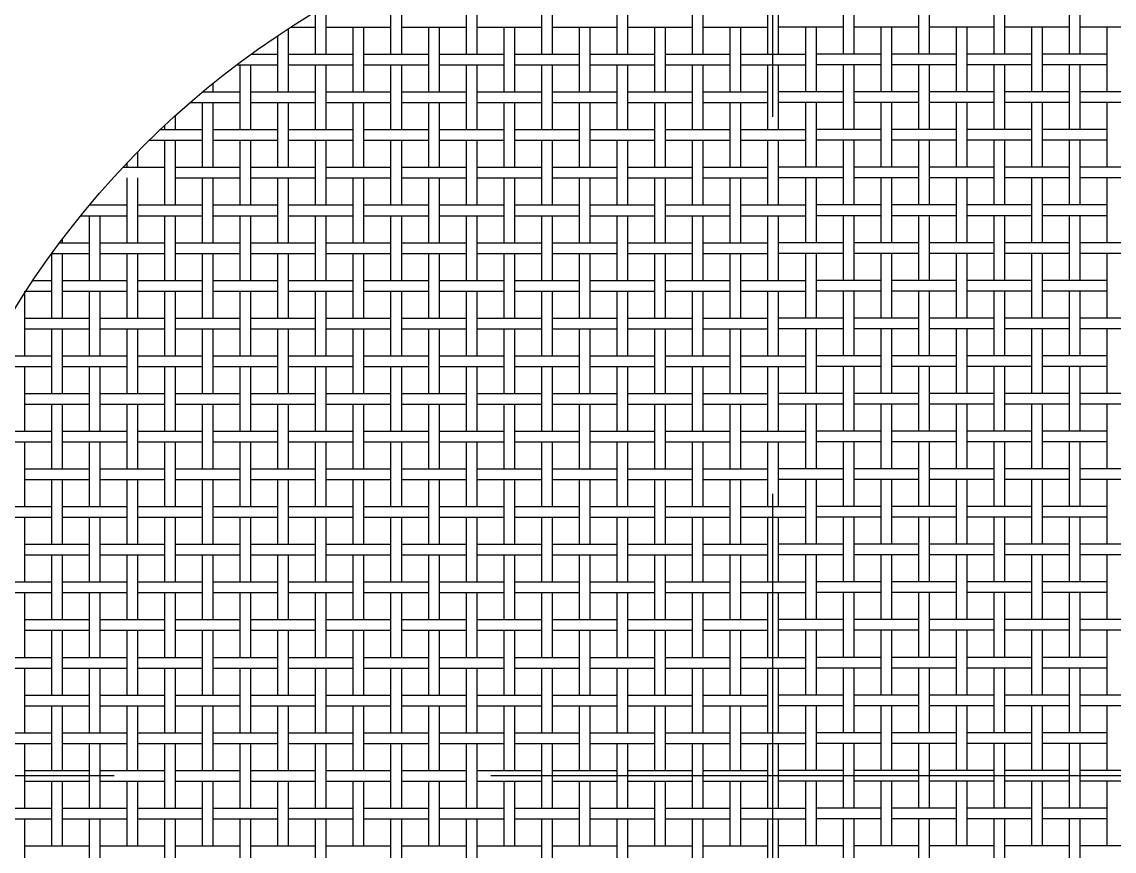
# Model space of a CAD drawing. Extents: x 0.5 to 91.8, y 0 to 64.7.
# Drawn here: x 27.22 to 45.62, y 36.42 to 50.39 of the extents above; entities that cross this region are included whole.
import ezdxf

# ---------------------------------------------------------------- set-up
doc = ezdxf.new("R2010")
doc.units = 0
doc.linetypes.add('CENTER', pattern=[50.8, 31.75, -6.35, 6.35, -6.35])
doc.layers.get('0').update_dxf_attribs({"linetype": 'CONTINUOUS'})
doc.layers.add('CENTER', color=1, linetype='CENTER')

msp = doc.modelspace()

# ---------------------------------------------------------------- linework, layer by layer
at = {"color": 7, "linetype": 'CONTINUOUS'}
for p, q in [((33.435, 50.935), (33.435, 49.845)), ((33.615, 50.935), (33.615, 49.845)), ((34.705, 50.935), (34.705, 49.845)), ((34.885, 50.935), (34.885, 49.845)), ((35.975, 50.935), (35.975, 49.845)), ((36.155, 50.935), (36.155, 49.845)), ((37.245, 50.935), (37.245, 49.845)), ((37.425, 50.935), (37.425, 49.845)), ((38.515, 50.935), (38.515, 49.845)), ((38.695, 50.935), (38.695, 49.845)), ((39.785, 50.935), (39.785, 49.845)), ((39.965, 50.935), (39.965, 49.845)), ((41.055, 50.935), (41.055, 49.845)), ((41.235, 50.935), (41.235, 49.845)), ((42.325, 50.935), (42.325, 49.845)), ((42.505, 50.935), (42.505, 49.845)), ((43.595, 50.935), (43.595, 49.845)), ((43.775, 50.935), (43.775, 49.845)), ((44.865, 50.935), (44.865, 49.845)), ((45.045, 50.935), (45.045, 49.845)), ((32.345, 50.663), (32.345, 49.845)), ((32.165, 50.557), (32.165, 49.845)), ((31.71, 50.273), (31.71, 49.21)), ((31.752, 50.3), (32.165, 50.3)), ((32.345, 50.3), (33.435, 50.3)), ((32.8, 50.3), (32.8, 49.21)), ((32.98, 50.3), (32.98, 49.21)), ((33.615, 50.3), (34.705, 50.3)), ((34.07, 50.3), (34.07, 49.21)), ((34.25, 50.3), (34.25, 49.21)), ((34.885, 50.3), (35.975, 50.3)), ((35.34, 50.3), (35.34, 49.21)), ((35.52, 50.3), (35.52, 49.21)), ((36.155, 50.3), (37.245, 50.3)), ((36.61, 50.3), (36.61, 49.21)), ((36.79, 50.3), (36.79, 49.21)), ((37.425, 50.3), (38.515, 50.3)), ((37.88, 50.3), (37.88, 49.21)), ((38.06, 50.3), (38.06, 49.21)), ((38.695, 50.3), (39.785, 50.3)), ((39.15, 50.3), (39.15, 49.21)), ((39.33, 50.3), (39.33, 49.21)), ((41.055, 50.3), (39.965, 50.3)), ((40.42, 50.3), (40.42, 49.21)), ((40.6, 50.3), (40.6, 49.21)), ((42.325, 50.3), (41.235, 50.3)), ((41.69, 50.3), (41.69, 49.21)), ((41.87, 50.3), (41.87, 49.21)), ((43.595, 50.3), (42.505, 50.3)), ((42.96, 50.3), (42.96, 49.21)), ((43.14, 50.3), (43.14, 49.21)), ((44.865, 50.3), (43.775, 50.3)), ((44.23, 50.3), (44.23, 49.21)), ((44.41, 50.3), (44.41, 49.21)), ((46.135, 50.3), (45.045, 50.3)), ((45.5, 50.3), (45.5, 49.21)), ((31.53, 50.154), (31.53, 49.21)), ((31.086, 49.845), (31.53, 49.845)), ((31.71, 49.845), (32.8, 49.845)), ((32.98, 49.845), (34.07, 49.845)), ((34.25, 49.845), (35.34, 49.845)), ((35.52, 49.845), (36.61, 49.845)), ((36.79, 49.845), (37.88, 49.845)), ((38.06, 49.845), (39.15, 49.845)), ((39.33, 49.845), (40.42, 49.845)), ((41.69, 49.845), (40.6, 49.845)), ((42.96, 49.845), (41.87, 49.845)), ((44.23, 49.845), (43.14, 49.845)), ((45.5, 49.845), (44.41, 49.845)), ((30.842, 49.665), (31.53, 49.665)), ((30.895, 49.665), (30.895, 48.575)), ((31.075, 49.665), (31.075, 48.575)), ((31.71, 49.665), (32.8, 49.665)), ((32.165, 49.665), (32.165, 48.575)), ((32.345, 49.665), (32.345, 48.575)), ((32.98, 49.665), (34.07, 49.665)), ((33.435, 49.665), (33.435, 48.575)), ((33.615, 49.665), (33.615, 48.575)), ((34.25, 49.665), (35.34, 49.665)), ((34.705, 49.665), (34.705, 48.575)), ((34.885, 49.665), (34.885, 48.575)), ((35.52, 49.665), (36.61, 49.665)), ((35.975, 49.665), (35.975, 48.575)), ((36.155, 49.665), (36.155, 48.575)), ((36.79, 49.665), (37.88, 49.665)), ((37.245, 49.665), (37.245, 48.575)), ((37.425, 49.665), (37.425, 48.575)), ((38.06, 49.665), (39.15, 49.665)), ((38.515, 49.665), (38.515, 48.575)), ((38.695, 49.665), (38.695, 48.575)), ((39.33, 49.665), (40.42, 49.665)), ((39.785, 49.665), (39.785, 48.575)), ((39.965, 49.665), (39.965, 48.575)), ((41.69, 49.665), (40.6, 49.665)), ((41.055, 49.665), (41.055, 48.575)), ((41.235, 49.665), (41.235, 48.575)), ((42.96, 49.665), (41.87, 49.665)), ((42.325, 49.665), (42.325, 48.575)), ((42.505, 49.665), (42.505, 48.575)), ((44.23, 49.665), (43.14, 49.665)), ((43.595, 49.665), (43.595, 48.575)), ((43.775, 49.665), (43.775, 48.575)), ((45.5, 49.665), (44.41, 49.665)), ((44.865, 49.665), (44.865, 48.575)), ((45.045, 49.665), (45.045, 48.575)), ((30.44, 49.351), (30.44, 49.21)), ((30.269, 49.21), (30.895, 49.21)), ((31.075, 49.21), (32.165, 49.21)), ((32.345, 49.21), (33.435, 49.21)), ((33.615, 49.21), (34.705, 49.21)), ((34.885, 49.21), (35.975, 49.21)), ((36.155, 49.21), (37.245, 49.21)), ((37.425, 49.21), (38.515, 49.21)), ((38.695, 49.21), (39.785, 49.21)), ((41.055, 49.21), (39.965, 49.21)), ((42.325, 49.21), (41.235, 49.21)), ((43.595, 49.21), (42.505, 49.21)), ((44.865, 49.21), (43.775, 49.21)), ((46.135, 49.21), (45.045, 49.21)), ((30.057, 49.03), (30.895, 49.03)), ((30.26, 49.03), (30.26, 47.94)), ((30.44, 49.03), (30.44, 47.94)), ((31.075, 49.03), (32.165, 49.03)), ((31.53, 49.03), (31.53, 47.94)), ((31.71, 49.03), (31.71, 47.94)), ((32.345, 49.03), (33.435, 49.03)), ((32.8, 49.03), (32.8, 47.94)), ((32.98, 49.03), (32.98, 47.94)), ((33.615, 49.03), (34.705, 49.03)), ((34.07, 49.03), (34.07, 47.94)), ((34.25, 49.03), (34.25, 47.94)), ((34.885, 49.03), (35.975, 49.03)), ((35.34, 49.03), (35.34, 47.94)), ((35.52, 49.03), (35.52, 47.94)), ((36.155, 49.03), (37.245, 49.03)), ((36.61, 49.03), (36.61, 47.94)), ((36.79, 49.03), (36.79, 47.94)), ((37.425, 49.03), (38.515, 49.03)), ((37.88, 49.03), (37.88, 47.94)), ((38.06, 49.03), (38.06, 47.94)), ((38.695, 49.03), (39.785, 49.03)), ((39.15, 49.03), (39.15, 47.94)), ((39.33, 49.03), (39.33, 47.94)), ((41.055, 49.03), (39.965, 49.03)), ((40.42, 49.03), (40.42, 47.94)), ((40.6, 49.03), (40.6, 47.94)), ((42.325, 49.03), (41.235, 49.03)), ((41.69, 49.03), (41.69, 47.94)), ((41.87, 49.03), (41.87, 47.94)), ((43.595, 49.03), (42.505, 49.03)), ((42.96, 49.03), (42.96, 47.94)), ((43.14, 49.03), (43.14, 47.94)), ((44.865, 49.03), (43.775, 49.03)), ((44.23, 49.03), (44.23, 47.94)), ((44.41, 49.03), (44.41, 47.94)), ((46.135, 49.03), (45.045, 49.03)), ((45.5, 49.03), (45.5, 47.94)), ((29.805, 48.807), (29.805, 48.575)), ((29.555, 48.575), (30.26, 48.575)), ((29.625, 48.642), (29.625, 48.575)), ((30.44, 48.575), (31.53, 48.575)), ((31.71, 48.575), (32.8, 48.575)), ((32.98, 48.575), (34.07, 48.575)), ((34.25, 48.575), (35.34, 48.575)), ((35.52, 48.575), (36.61, 48.575)), ((36.79, 48.575), (37.88, 48.575)), ((38.06, 48.575), (39.15, 48.575)), ((39.33, 48.575), (40.42, 48.575)), ((41.69, 48.575), (40.6, 48.575)), ((42.96, 48.575), (41.87, 48.575)), ((44.23, 48.575), (43.14, 48.575)), ((45.5, 48.575), (44.41, 48.575)), ((29.368, 48.395), (30.26, 48.395)), ((29.625, 48.395), (29.625, 47.305)), ((29.805, 48.395), (29.805, 47.305)), ((30.44, 48.395), (31.53, 48.395)), ((30.895, 48.395), (30.895, 47.305)), ((31.075, 48.395), (31.075, 47.305)), ((31.71, 48.395), (32.8, 48.395)), ((32.165, 48.395), (32.165, 47.305)), ((32.345, 48.395), (32.345, 47.305)), ((32.98, 48.395), (34.07, 48.395)), ((33.435, 48.395), (33.435, 47.305)), ((33.615, 48.395), (33.615, 47.305)), ((34.25, 48.395), (35.34, 48.395)), ((34.705, 48.395), (34.705, 47.305)), ((34.885, 48.395), (34.885, 47.305)), ((35.52, 48.395), (36.61, 48.395)), ((35.975, 48.395), (35.975, 47.305)), ((36.155, 48.395), (36.155, 47.305)), ((36.79, 48.395), (37.88, 48.395)), ((37.245, 48.395), (37.245, 47.305)), ((37.425, 48.395), (37.425, 47.305)), ((38.06, 48.395), (39.15, 48.395)), ((38.515, 48.395), (38.515, 47.305)), ((38.695, 48.395), (38.695, 47.305)), ((39.33, 48.395), (40.42, 48.395)), ((39.785, 48.395), (39.785, 47.305)), ((39.965, 48.395), (39.965, 47.305)), ((41.69, 48.395), (40.6, 48.395)), ((41.055, 48.395), (41.055, 47.305)), ((41.235, 48.395), (41.235, 47.305)), ((42.96, 48.395), (41.87, 48.395)), ((42.325, 48.395), (42.325, 47.305)), ((42.505, 48.395), (42.505, 47.305)), ((44.23, 48.395), (43.14, 48.395)), ((43.595, 48.395), (43.595, 47.305)), ((43.775, 48.395), (43.775, 47.305)), ((45.5, 48.395), (44.41, 48.395)), ((44.865, 48.395), (44.865, 47.305)), ((45.045, 48.395), (45.045, 47.305)), ((29.17, 48.197), (29.17, 47.94)), ((28.924, 47.94), (29.625, 47.94)), ((28.99, 48.011), (28.99, 47.94)), ((29.805, 47.94), (30.895, 47.94)), ((31.075, 47.94), (32.165, 47.94)), ((32.345, 47.94), (33.435, 47.94)), ((33.615, 47.94), (34.705, 47.94)), ((34.885, 47.94), (35.975, 47.94)), ((36.155, 47.94), (37.245, 47.94)), ((37.425, 47.94), (38.515, 47.94)), ((38.695, 47.94), (39.785, 47.94)), ((41.055, 47.94), (39.965, 47.94)), ((42.325, 47.94), (41.235, 47.94)), ((43.595, 47.94), (42.505, 47.94)), ((44.865, 47.94), (43.775, 47.94)), ((46.135, 47.94), (45.045, 47.94)), ((28.99, 47.76), (28.99, 46.67)), ((29.17, 47.76), (29.17, 46.67)), ((29.805, 47.76), (30.895, 47.76)), ((30.26, 47.76), (30.26, 46.67)), ((30.44, 47.76), (30.44, 46.67)), ((31.075, 47.76), (32.165, 47.76)), ((31.53, 47.76), (31.53, 46.67)), ((31.71, 47.76), (31.71, 46.67)), ((32.345, 47.76), (33.435, 47.76)), ((32.8, 47.76), (32.8, 46.67)), ((32.98, 47.76), (32.98, 46.67)), ((33.615, 47.76), (34.705, 47.76)), ((34.07, 47.76), (34.07, 46.67)), ((34.25, 47.76), (34.25, 46.67)), ((34.885, 47.76), (35.975, 47.76)), ((35.34, 47.76), (35.34, 46.67)), ((35.52, 47.76), (35.52, 46.67)), ((36.155, 47.76), (37.245, 47.76)), ((36.61, 47.76), (36.61, 46.67)), ((36.79, 47.76), (36.79, 46.67)), ((37.425, 47.76), (38.515, 47.76)), ((37.88, 47.76), (37.88, 46.67)), ((38.06, 47.76), (38.06, 46.67)), ((38.695, 47.76), (39.785, 47.76)), ((39.15, 47.76), (39.15, 46.67)), ((39.33, 47.76), (39.33, 46.67)), ((41.055, 47.76), (39.965, 47.76)), ((40.42, 47.76), (40.42, 46.67)), ((40.6, 47.76), (40.6, 46.67)), ((42.325, 47.76), (41.235, 47.76)), ((41.69, 47.76), (41.69, 46.67)), ((41.87, 47.76), (41.87, 46.67)), ((43.595, 47.76), (42.505, 47.76)), ((42.96, 47.76), (42.96, 46.67)), ((43.14, 47.76), (43.14, 46.67)), ((44.865, 47.76), (43.775, 47.76)), ((44.23, 47.76), (44.23, 46.67)), ((44.41, 47.76), (44.41, 46.67)), ((46.135, 47.76), (45.045, 47.76)), ((45.5, 47.76), (45.5, 46.67)), ((28.362, 47.305), (28.99, 47.305)), ((29.17, 47.305), (30.26, 47.305)), ((30.44, 47.305), (31.53, 47.305)), ((31.71, 47.305), (32.8, 47.305)), ((32.98, 47.305), (34.07, 47.305)), ((34.25, 47.305), (35.34, 47.305)), ((35.52, 47.305), (36.61, 47.305)), ((36.79, 47.305), (37.88, 47.305)), ((38.06, 47.305), (39.15, 47.305)), ((39.33, 47.305), (40.42, 47.305)), ((41.69, 47.305), (40.6, 47.305)), ((42.96, 47.305), (41.87, 47.305)), ((44.23, 47.305), (43.14, 47.305)), ((45.5, 47.305), (44.41, 47.305)), ((28.214, 47.125), (28.99, 47.125)), ((28.355, 47.125), (28.355, 46.035)), ((28.535, 47.125), (28.535, 46.035)), ((29.17, 47.125), (30.26, 47.125)), ((29.625, 47.125), (29.625, 46.035)), ((29.805, 47.125), (29.805, 46.035)), ((30.44, 47.125), (31.53, 47.125)), ((30.895, 47.125), (30.895, 46.035)), ((31.075, 47.125), (31.075, 46.035)), ((31.71, 47.125), (32.8, 47.125)), ((32.165, 47.125), (32.165, 46.035)), ((32.345, 47.125), (32.345, 46.035)), ((32.98, 47.125), (34.07, 47.125)), ((33.435, 47.125), (33.435, 46.035)), ((33.615, 47.125), (33.615, 46.035)), ((34.25, 47.125), (35.34, 47.125)), ((34.705, 47.125), (34.705, 46.035)), ((34.885, 47.125), (34.885, 46.035)), ((35.52, 47.125), (36.61, 47.125)), ((35.975, 47.125), (35.975, 46.035)), ((36.155, 47.125), (36.155, 46.035)), ((36.79, 47.125), (37.88, 47.125)), ((37.245, 47.125), (37.245, 46.035)), ((37.425, 47.125), (37.425, 46.035)), ((38.06, 47.125), (39.15, 47.125)), ((38.515, 47.125), (38.515, 46.035)), ((38.695, 47.125), (38.695, 46.035)), ((39.33, 47.125), (40.42, 47.125)), ((39.785, 47.125), (39.785, 46.035)), ((39.965, 47.125), (39.965, 46.035)), ((41.69, 47.125), (40.6, 47.125)), ((41.055, 47.125), (41.055, 46.035)), ((41.235, 47.125), (41.235, 46.035)), ((42.96, 47.125), (41.87, 47.125)), ((42.325, 47.125), (42.325, 46.035)), ((42.505, 47.125), (42.505, 46.035)), ((44.23, 47.125), (43.14, 47.125)), ((43.595, 47.125), (43.595, 46.035)), ((43.775, 47.125), (43.775, 46.035)), ((45.5, 47.125), (44.41, 47.125)), ((44.865, 47.125), (44.865, 46.035)), ((45.045, 47.125), (45.045, 46.035)), ((27.861, 46.67), (28.355, 46.67)), ((27.9, 46.723), (27.9, 46.67)), ((28.535, 46.67), (29.625, 46.67)), ((29.805, 46.67), (30.895, 46.67)), ((31.075, 46.67), (32.165, 46.67)), ((32.345, 46.67), (33.435, 46.67)), ((33.615, 46.67), (34.705, 46.67)), ((34.885, 46.67), (35.975, 46.67)), ((36.155, 46.67), (37.245, 46.67)), ((37.425, 46.67), (38.515, 46.67)), ((38.695, 46.67), (39.785, 46.67)), ((41.055, 46.67), (39.965, 46.67)), ((42.325, 46.67), (41.235, 46.67)), ((43.595, 46.67), (42.505, 46.67)), ((44.865, 46.67), (43.775, 46.67)), ((46.135, 46.67), (45.045, 46.67)), ((27.72, 46.49), (27.72, 45.4)), ((27.728, 46.49), (28.355, 46.49)), ((27.9, 46.49), (27.9, 45.4)), ((28.535, 46.49), (29.625, 46.49)), ((28.99, 46.49), (28.99, 45.4)), ((29.17, 46.49), (29.17, 45.4)), ((29.805, 46.49), (30.895, 46.49)), ((30.26, 46.49), (30.26, 45.4)), ((30.44, 46.49), (30.44, 45.4)), ((31.075, 46.49), (32.165, 46.49)), ((31.53, 46.49), (31.53, 45.4)), ((31.71, 46.49), (31.71, 45.4)), ((32.345, 46.49), (33.435, 46.49)), ((32.8, 46.49), (32.8, 45.4)), ((32.98, 46.49), (32.98, 45.4)), ((33.615, 46.49), (34.705, 46.49)), ((34.07, 46.49), (34.07, 45.4)), ((34.25, 46.49), (34.25, 45.4)), ((34.885, 46.49), (35.975, 46.49)), ((35.34, 46.49), (35.34, 45.4)), ((35.52, 46.49), (35.52, 45.4)), ((36.155, 46.49), (37.245, 46.49)), ((36.61, 46.49), (36.61, 45.4)), ((36.79, 46.49), (36.79, 45.4)), ((37.425, 46.49), (38.515, 46.49)), ((37.88, 46.49), (37.88, 45.4)), ((38.06, 46.49), (38.06, 45.4)), ((38.695, 46.49), (39.785, 46.49)), ((39.15, 46.49), (39.15, 45.4)), ((39.33, 46.49), (39.33, 45.4)), ((41.055, 46.49), (39.965, 46.49)), ((40.42, 46.49), (40.42, 45.4)), ((40.6, 46.49), (40.6, 45.4)), ((42.325, 46.49), (41.235, 46.49)), ((41.69, 46.49), (41.69, 45.4)), ((41.87, 46.49), (41.87, 45.4)), ((43.595, 46.49), (42.505, 46.49)), ((42.96, 46.49), (42.96, 45.4)), ((43.14, 46.49), (43.14, 45.4)), ((44.865, 46.49), (43.775, 46.49)), ((44.23, 46.49), (44.23, 45.4)), ((44.41, 46.49), (44.41, 45.4)), ((46.135, 46.49), (45.045, 46.49)), ((45.5, 46.49), (45.5, 45.4)), ((27.411, 46.035), (27.72, 46.035)), ((27.9, 46.035), (28.99, 46.035)), ((29.17, 46.035), (30.26, 46.035)), ((30.44, 46.035), (31.53, 46.035)), ((31.71, 46.035), (32.8, 46.035)), ((32.98, 46.035), (34.07, 46.035)), ((34.25, 46.035), (35.34, 46.035)), ((35.52, 46.035), (36.61, 46.035)), ((36.79, 46.035), (37.88, 46.035)), ((38.06, 46.035), (39.15, 46.035)), ((39.33, 46.035), (40.42, 46.035)), ((41.69, 46.035), (40.6, 46.035)), ((42.96, 46.035), (41.87, 46.035)), ((44.23, 46.035), (43.14, 46.035)), ((45.5, 46.035), (44.41, 46.035)), ((27.265, 45.855), (27.265, 44.765)), ((27.292, 45.855), (27.72, 45.855)), ((27.9, 45.855), (28.99, 45.855)), ((28.355, 45.855), (28.355, 44.765)), ((28.535, 45.855), (28.535, 44.765)), ((29.17, 45.855), (30.26, 45.855)), ((29.625, 45.855), (29.625, 44.765)), ((29.805, 45.855), (29.805, 44.765)), ((30.44, 45.855), (31.53, 45.855)), ((30.895, 45.855), (30.895, 44.765)), ((31.075, 45.855), (31.075, 44.765)), ((31.71, 45.855), (32.8, 45.855)), ((32.165, 45.855), (32.165, 44.765)), ((32.345, 45.855), (32.345, 44.765)), ((32.98, 45.855), (34.07, 45.855)), ((33.435, 45.855), (33.435, 44.765)), ((33.615, 45.855), (33.615, 44.765)), ((34.25, 45.855), (35.34, 45.855)), ((34.705, 45.855), (34.705, 44.765)), ((34.885, 45.855), (34.885, 44.765)), ((35.52, 45.855), (36.61, 45.855)), ((35.975, 45.855), (35.975, 44.765)), ((36.155, 45.855), (36.155, 44.765)), ((36.79, 45.855), (37.88, 45.855)), ((37.245, 45.855), (37.245, 44.765)), ((37.425, 45.855), (37.425, 44.765)), ((38.06, 45.855), (39.15, 45.855)), ((38.515, 45.855), (38.515, 44.765)), ((38.695, 45.855), (38.695, 44.765)), ((39.33, 45.855), (40.42, 45.855)), ((39.785, 45.855), (39.785, 44.765)), ((39.965, 45.855), (39.965, 44.765)), ((41.69, 45.855), (40.6, 45.855)), ((41.055, 45.855), (41.055, 44.765)), ((41.235, 45.855), (41.235, 44.765)), ((42.96, 45.855), (41.87, 45.855)), ((42.325, 45.855), (42.325, 44.765)), ((42.505, 45.855), (42.505, 44.765)), ((44.23, 45.855), (43.14, 45.855)), ((43.595, 45.855), (43.595, 44.765)), ((43.775, 45.855), (43.775, 44.765)), ((45.5, 45.855), (44.41, 45.855)), ((44.865, 45.855), (44.865, 44.765)), ((45.045, 45.855), (45.045, 44.765)), ((27.265, 45.4), (28.355, 45.4)), ((28.535, 45.4), (29.625, 45.4)), ((29.805, 45.4), (30.895, 45.4)), ((31.075, 45.4), (32.165, 45.4)), ((32.345, 45.4), (33.435, 45.4)), ((33.615, 45.4), (34.705, 45.4)), ((34.885, 45.4), (35.975, 45.4)), ((36.155, 45.4), (37.245, 45.4)), ((37.425, 45.4), (38.515, 45.4)), ((38.695, 45.4), (39.785, 45.4)), ((41.055, 45.4), (39.965, 45.4)), ((42.325, 45.4), (41.235, 45.4)), ((43.595, 45.4), (42.505, 45.4)), ((44.865, 45.4), (43.775, 45.4)), ((46.135, 45.4), (45.045, 45.4)), ((27.265, 45.22), (28.355, 45.22)), ((27.72, 45.22), (27.72, 44.13)), ((27.9, 45.22), (27.9, 44.13)), ((28.535, 45.22), (29.625, 45.22)), ((28.99, 45.22), (28.99, 44.13)), ((29.17, 45.22), (29.17, 44.13)), ((29.805, 45.22), (30.895, 45.22)), ((30.26, 45.22), (30.26, 44.13)), ((30.44, 45.22), (30.44, 44.13)), ((31.075, 45.22), (32.165, 45.22)), ((31.53, 45.22), (31.53, 44.13)), ((31.71, 45.22), (31.71, 44.13)), ((32.345, 45.22), (33.435, 45.22)), ((32.8, 45.22), (32.8, 44.13)), ((32.98, 45.22), (32.98, 44.13)), ((33.615, 45.22), (34.705, 45.22)), ((34.07, 45.22), (34.07, 44.13)), ((34.25, 45.22), (34.25, 44.13)), ((34.885, 45.22), (35.975, 45.22)), ((35.34, 45.22), (35.34, 44.13)), ((35.52, 45.22), (35.52, 44.13)), ((36.155, 45.22), (37.245, 45.22)), ((36.61, 45.22), (36.61, 44.13)), ((36.79, 45.22), (36.79, 44.13)), ((37.425, 45.22), (38.515, 45.22)), ((37.88, 45.22), (37.88, 44.13)), ((38.06, 45.22), (38.06, 44.13)), ((38.695, 45.22), (39.785, 45.22)), ((39.15, 45.22), (39.15, 44.13)), ((39.33, 45.22), (39.33, 44.13)), ((41.055, 45.22), (39.965, 45.22)), ((40.42, 45.22), (40.42, 44.13)), ((40.6, 45.22), (40.6, 44.13)), ((42.325, 45.22), (41.235, 45.22)), ((41.69, 45.22), (41.69, 44.13)), ((41.87, 45.22), (41.87, 44.13)), ((43.595, 45.22), (42.505, 45.22)), ((42.96, 45.22), (42.96, 44.13)), ((43.14, 45.22), (43.14, 44.13)), ((44.865, 45.22), (43.775, 45.22)), ((44.23, 45.22), (44.23, 44.13)), ((44.41, 45.22), (44.41, 44.13)), ((46.135, 45.22), (45.045, 45.22)), ((45.5, 45.22), (45.5, 44.13)), ((26.63, 44.765), (27.72, 44.765)), ((27.9, 44.765), (28.99, 44.765)), ((29.17, 44.765), (30.26, 44.765)), ((30.44, 44.765), (31.53, 44.765)), ((31.71, 44.765), (32.8, 44.765)), ((32.98, 44.765), (34.07, 44.765)), ((34.25, 44.765), (35.34, 44.765)), ((35.52, 44.765), (36.61, 44.765)), ((36.79, 44.765), (37.88, 44.765)), ((38.06, 44.765), (39.15, 44.765)), ((39.33, 44.765), (40.42, 44.765)), ((41.69, 44.765), (40.6, 44.765)), ((42.96, 44.765), (41.87, 44.765)), ((44.23, 44.765), (43.14, 44.765)), ((45.5, 44.765), (44.41, 44.765)), ((26.63, 44.585), (27.72, 44.585)), ((27.265, 44.585), (27.265, 43.495)), ((27.9, 44.585), (28.99, 44.585)), ((28.355, 44.585), (28.355, 43.495)), ((28.535, 44.585), (28.535, 43.495)), ((29.17, 44.585), (30.26, 44.585)), ((29.625, 44.585), (29.625, 43.495)), ((29.805, 44.585), (29.805, 43.495)), ((30.44, 44.585), (31.53, 44.585)), ((30.895, 44.585), (30.895, 43.495)), ((31.075, 44.585), (31.075, 43.495)), ((31.71, 44.585), (32.8, 44.585)), ((32.165, 44.585), (32.165, 43.495)), ((32.345, 44.585), (32.345, 43.495)), ((32.98, 44.585), (34.07, 44.585)), ((33.435, 44.585), (33.435, 43.495)), ((33.615, 44.585), (33.615, 43.495)), ((34.25, 44.585), (35.34, 44.585)), ((34.705, 44.585), (34.705, 43.495)), ((34.885, 44.585), (34.885, 43.495)), ((35.52, 44.585), (36.61, 44.585)), ((35.975, 44.585), (35.975, 43.495)), ((36.155, 44.585), (36.155, 43.495)), ((36.79, 44.585), (37.88, 44.585)), ((37.245, 44.585), (37.245, 43.495)), ((37.425, 44.585), (37.425, 43.495)), ((38.06, 44.585), (39.15, 44.585)), ((38.515, 44.585), (38.515, 43.495)), ((38.695, 44.585), (38.695, 43.495)), ((39.33, 44.585), (40.42, 44.585)), ((39.785, 44.585), (39.785, 43.495)), ((39.965, 44.585), (39.965, 43.495)), ((41.69, 44.585), (40.6, 44.585)), ((41.055, 44.585), (41.055, 43.495)), ((41.235, 44.585), (41.235, 43.495)), ((42.96, 44.585), (41.87, 44.585)), ((42.325, 44.585), (42.325, 43.495)), ((42.505, 44.585), (42.505, 43.495)), ((44.23, 44.585), (43.14, 44.585)), ((43.595, 44.585), (43.595, 43.495)), ((43.775, 44.585), (43.775, 43.495)), ((45.5, 44.585), (44.41, 44.585)), ((44.865, 44.585), (44.865, 43.495)), ((45.045, 44.585), (45.045, 43.495)), ((27.265, 44.13), (28.355, 44.13)), ((28.535, 44.13), (29.625, 44.13)), ((29.805, 44.13), (30.895, 44.13)), ((31.075, 44.13), (32.165, 44.13)), ((32.345, 44.13), (33.435, 44.13)), ((33.615, 44.13), (34.705, 44.13)), ((34.885, 44.13), (35.975, 44.13)), ((36.155, 44.13), (37.245, 44.13)), ((37.425, 44.13), (38.515, 44.13)), ((38.695, 44.13), (39.785, 44.13)), ((41.055, 44.13), (39.965, 44.13)), ((42.325, 44.13), (41.235, 44.13)), ((43.595, 44.13), (42.505, 44.13)), ((44.865, 44.13), (43.775, 44.13)), ((46.135, 44.13), (45.045, 44.13)), ((27.265, 43.95), (28.355, 43.95)), ((27.72, 43.95), (27.72, 42.86)), ((27.9, 43.95), (27.9, 42.86)), ((28.535, 43.95), (29.625, 43.95)), ((28.99, 43.95), (28.99, 42.86)), ((29.17, 43.95), (29.17, 42.86)), ((29.805, 43.95), (30.895, 43.95)), ((30.26, 43.95), (30.26, 42.86)), ((30.44, 43.95), (30.44, 42.86)), ((31.075, 43.95), (32.165, 43.95)), ((31.53, 43.95), (31.53, 42.86)), ((31.71, 43.95), (31.71, 42.86)), ((32.345, 43.95), (33.435, 43.95)), ((32.8, 43.95), (32.8, 42.86)), ((32.98, 43.95), (32.98, 42.86)), ((33.615, 43.95), (34.705, 43.95)), ((34.07, 43.95), (34.07, 42.86)), ((34.25, 43.95), (34.25, 42.86)), ((34.885, 43.95), (35.975, 43.95)), ((35.34, 43.95), (35.34, 42.86)), ((35.52, 43.95), (35.52, 42.86)), ((36.155, 43.95), (37.245, 43.95)), ((36.61, 43.95), (36.61, 42.86)), ((36.79, 43.95), (36.79, 42.86)), ((37.425, 43.95), (38.515, 43.95)), ((37.88, 43.95), (37.88, 42.86)), ((38.06, 43.95), (38.06, 42.86)), ((38.695, 43.95), (39.785, 43.95)), ((39.15, 43.95), (39.15, 42.86)), ((39.33, 43.95), (39.33, 42.86)), ((41.055, 43.95), (39.965, 43.95)), ((40.42, 43.95), (40.42, 42.86)), ((40.6, 43.95), (40.6, 42.86)), ((42.325, 43.95), (41.235, 43.95)), ((41.69, 43.95), (41.69, 42.86)), ((41.87, 43.95), (41.87, 42.86)), ((43.595, 43.95), (42.505, 43.95)), ((42.96, 43.95), (42.96, 42.86)), ((43.14, 43.95), (43.14, 42.86)), ((44.865, 43.95), (43.775, 43.95)), ((44.23, 43.95), (44.23, 42.86)), ((44.41, 43.95), (44.41, 42.86)), ((46.135, 43.95), (45.045, 43.95)), ((45.5, 43.95), (45.5, 42.86)), ((26.63, 43.495), (27.72, 43.495)), ((27.9, 43.495), (28.99, 43.495)), ((29.17, 43.495), (30.26, 43.495)), ((30.44, 43.495), (31.53, 43.495)), ((31.71, 43.495), (32.8, 43.495)), ((32.98, 43.495), (34.07, 43.495)), ((34.25, 43.495), (35.34, 43.495)), ((35.52, 43.495), (36.61, 43.495)), ((36.79, 43.495), (37.88, 43.495)), ((38.06, 43.495), (39.15, 43.495)), ((39.33, 43.495), (40.42, 43.495)), ((41.69, 43.495), (40.6, 43.495)), ((42.96, 43.495), (41.87, 43.495)), ((44.23, 43.495), (43.14, 43.495)), ((45.5, 43.495), (44.41, 43.495)), ((26.63, 43.315), (27.72, 43.315)), ((27.265, 43.315), (27.265, 42.225)), ((27.9, 43.315), (28.99, 43.315)), ((28.355, 43.315), (28.355, 42.225)), ((28.535, 43.315), (28.535, 42.225)), ((29.17, 43.315), (30.26, 43.315)), ((29.625, 43.315), (29.625, 42.225)), ((29.805, 43.315), (29.805, 42.225)), ((30.44, 43.315), (31.53, 43.315)), ((30.895, 43.315), (30.895, 42.225)), ((31.075, 43.315), (31.075, 42.225)), ((31.71, 43.315), (32.8, 43.315)), ((32.165, 43.315), (32.165, 42.225)), ((32.345, 43.315), (32.345, 42.225)), ((32.98, 43.315), (34.07, 43.315)), ((33.435, 43.315), (33.435, 42.225)), ((33.615, 43.315), (33.615, 42.225)), ((34.25, 43.315), (35.34, 43.315)), ((34.705, 43.315), (34.705, 42.225)), ((34.885, 43.315), (34.885, 42.225)), ((35.52, 43.315), (36.61, 43.315)), ((35.975, 43.315), (35.975, 42.225)), ((36.155, 43.315), (36.155, 42.225)), ((36.79, 43.315), (37.88, 43.315)), ((37.245, 43.315), (37.245, 42.225)), ((37.425, 43.315), (37.425, 42.225)), ((38.06, 43.315), (39.15, 43.315)), ((38.515, 43.315), (38.515, 42.225)), ((38.695, 43.315), (38.695, 42.225)), ((39.33, 43.315), (40.42, 43.315)), ((39.785, 43.315), (39.785, 42.225)), ((39.965, 43.315), (39.965, 42.225)), ((41.69, 43.315), (40.6, 43.315)), ((41.055, 43.315), (41.055, 42.225)), ((41.235, 43.315), (41.235, 42.225)), ((42.96, 43.315), (41.87, 43.315)), ((42.325, 43.315), (42.325, 42.225)), ((42.505, 43.315), (42.505, 42.225)), ((44.23, 43.315), (43.14, 43.315)), ((43.595, 43.315), (43.595, 42.225)), ((43.775, 43.315), (43.775, 42.225)), ((45.5, 43.315), (44.41, 43.315)), ((44.865, 43.315), (44.865, 42.225)), ((45.045, 43.315), (45.045, 42.225)), ((27.265, 42.86), (28.355, 42.86)), ((28.535, 42.86), (29.625, 42.86)), ((29.805, 42.86), (30.895, 42.86)), ((31.075, 42.86), (32.165, 42.86)), ((32.345, 42.86), (33.435, 42.86)), ((33.615, 42.86), (34.705, 42.86)), ((34.885, 42.86), (35.975, 42.86)), ((36.155, 42.86), (37.245, 42.86)), ((37.425, 42.86), (38.515, 42.86)), ((38.695, 42.86), (39.785, 42.86)), ((41.055, 42.86), (39.965, 42.86)), ((42.325, 42.86), (41.235, 42.86)), ((43.595, 42.86), (42.505, 42.86)), ((44.865, 42.86), (43.775, 42.86)), ((46.135, 42.86), (45.045, 42.86)), ((27.265, 42.68), (28.355, 42.68)), ((27.72, 42.68), (27.72, 41.59)), ((27.9, 42.68), (27.9, 41.59)), ((28.535, 42.68), (29.625, 42.68)), ((28.99, 42.68), (28.99, 41.59)), ((29.17, 42.68), (29.17, 41.59)), ((29.805, 42.68), (30.895, 42.68)), ((30.26, 42.68), (30.26, 41.59)), ((30.44, 42.68), (30.44, 41.59)), ((31.075, 42.68), (32.165, 42.68)), ((31.53, 42.68), (31.53, 41.59)), ((31.71, 42.68), (31.71, 41.59)), ((32.345, 42.68), (33.435, 42.68)), ((32.8, 42.68), (32.8, 41.59)), ((32.98, 42.68), (32.98, 41.59)), ((33.615, 42.68), (34.705, 42.68)), ((34.07, 42.68), (34.07, 41.59)), ((34.25, 42.68), (34.25, 41.59)), ((34.885, 42.68), (35.975, 42.68)), ((35.34, 42.68), (35.34, 41.59)), ((35.52, 42.68), (35.52, 41.59)), ((36.155, 42.68), (37.245, 42.68)), ((36.61, 42.68), (36.61, 41.59)), ((36.79, 42.68), (36.79, 41.59)), ((37.425, 42.68), (38.515, 42.68)), ((37.88, 42.68), (37.88, 41.59)), ((38.06, 42.68), (38.06, 41.59)), ((38.695, 42.68), (39.785, 42.68)), ((39.15, 42.68), (39.15, 41.59)), ((39.33, 42.68), (39.33, 41.59)), ((41.055, 42.68), (39.965, 42.68)), ((40.42, 42.68), (40.42, 41.59)), ((40.6, 42.68), (40.6, 41.59)), ((42.325, 42.68), (41.235, 42.68)), ((41.69, 42.68), (41.69, 41.59)), ((41.87, 42.68), (41.87, 41.59)), ((43.595, 42.68), (42.505, 42.68)), ((42.96, 42.68), (42.96, 41.59)), ((43.14, 42.68), (43.14, 41.59)), ((44.865, 42.68), (43.775, 42.68)), ((44.23, 42.68), (44.23, 41.59)), ((44.41, 42.68), (44.41, 41.59)), ((46.135, 42.68), (45.045, 42.68)), ((45.5, 42.68), (45.5, 41.59)), ((26.63, 42.225), (27.72, 42.225)), ((27.9, 42.225), (28.99, 42.225)), ((29.17, 42.225), (30.26, 42.225)), ((30.44, 42.225), (31.53, 42.225)), ((31.71, 42.225), (32.8, 42.225)), ((32.98, 42.225), (34.07, 42.225)), ((34.25, 42.225), (35.34, 42.225)), ((35.52, 42.225), (36.61, 42.225)), ((36.79, 42.225), (37.88, 42.225)), ((38.06, 42.225), (39.15, 42.225)), ((39.33, 42.225), (40.42, 42.225)), ((41.69, 42.225), (40.6, 42.225)), ((42.96, 42.225), (41.87, 42.225)), ((44.23, 42.225), (43.14, 42.225)), ((45.5, 42.225), (44.41, 42.225)), ((26.63, 42.045), (27.72, 42.045)), ((27.265, 42.045), (27.265, 40.955)), ((27.9, 42.045), (28.99, 42.045)), ((28.355, 42.045), (28.355, 40.955)), ((28.535, 42.045), (28.535, 40.955)), ((29.17, 42.045), (30.26, 42.045)), ((29.625, 42.045), (29.625, 40.955)), ((29.805, 42.045), (29.805, 40.955)), ((30.44, 42.045), (31.53, 42.045)), ((30.895, 42.045), (30.895, 40.955)), ((31.075, 42.045), (31.075, 40.955)), ((31.71, 42.045), (32.8, 42.045)), ((32.165, 42.045), (32.165, 40.955)), ((32.345, 42.045), (32.345, 40.955)), ((32.98, 42.045), (34.07, 42.045)), ((33.435, 42.045), (33.435, 40.955)), ((33.615, 42.045), (33.615, 40.955)), ((34.25, 42.045), (35.34, 42.045)), ((34.705, 42.045), (34.705, 40.955)), ((34.885, 42.045), (34.885, 40.955)), ((35.52, 42.045), (36.61, 42.045)), ((35.975, 42.045), (35.975, 40.955)), ((36.155, 42.045), (36.155, 40.955)), ((36.79, 42.045), (37.88, 42.045)), ((37.245, 42.045), (37.245, 40.955)), ((37.425, 42.045), (37.425, 40.955)), ((38.06, 42.045), (39.15, 42.045)), ((38.515, 42.045), (38.515, 40.955)), ((38.695, 42.045), (38.695, 40.955)), ((39.33, 42.045), (40.42, 42.045)), ((39.785, 42.045), (39.785, 40.955)), ((39.965, 42.045), (39.965, 40.955)), ((41.69, 42.045), (40.6, 42.045)), ((41.055, 42.045), (41.055, 40.955)), ((41.235, 42.045), (41.235, 40.955)), ((42.96, 42.045), (41.87, 42.045)), ((42.325, 42.045), (42.325, 40.955)), ((42.505, 42.045), (42.505, 40.955)), ((44.23, 42.045), (43.14, 42.045)), ((43.595, 42.045), (43.595, 40.955)), ((43.775, 42.045), (43.775, 40.955)), ((45.5, 42.045), (44.41, 42.045)), ((44.865, 42.045), (44.865, 40.955)), ((45.045, 42.045), (45.045, 40.955)), ((27.265, 41.59), (28.355, 41.59)), ((28.535, 41.59), (29.625, 41.59)), ((29.805, 41.59), (30.895, 41.59)), ((31.075, 41.59), (32.165, 41.59)), ((32.345, 41.59), (33.435, 41.59)), ((33.615, 41.59), (34.705, 41.59)), ((34.885, 41.59), (35.975, 41.59)), ((36.155, 41.59), (37.245, 41.59)), ((37.425, 41.59), (38.515, 41.59)), ((38.695, 41.59), (39.785, 41.59)), ((41.055, 41.59), (39.965, 41.59)), ((42.325, 41.59), (41.235, 41.59)), ((43.595, 41.59), (42.505, 41.59)), ((44.865, 41.59), (43.775, 41.59)), ((46.135, 41.59), (45.045, 41.59)), ((27.265, 41.41), (28.355, 41.41)), ((27.72, 41.41), (27.72, 40.32)), ((27.9, 41.41), (27.9, 40.32)), ((28.535, 41.41), (29.625, 41.41)), ((28.99, 41.41), (28.99, 40.32)), ((29.17, 41.41), (29.17, 40.32)), ((29.805, 41.41), (30.895, 41.41)), ((30.26, 41.41), (30.26, 40.32)), ((30.44, 41.41), (30.44, 40.32)), ((31.075, 41.41), (32.165, 41.41)), ((31.53, 41.41), (31.53, 40.32)), ((31.71, 41.41), (31.71, 40.32)), ((32.345, 41.41), (33.435, 41.41)), ((32.8, 41.41), (32.8, 40.32)), ((32.98, 41.41), (32.98, 40.32)), ((33.615, 41.41), (34.705, 41.41)), ((34.07, 41.41), (34.07, 40.32)), ((34.25, 41.41), (34.25, 40.32)), ((34.885, 41.41), (35.975, 41.41)), ((35.34, 41.41), (35.34, 40.32)), ((35.52, 41.41), (35.52, 40.32)), ((36.155, 41.41), (37.245, 41.41)), ((36.61, 41.41), (36.61, 40.32)), ((36.79, 41.41), (36.79, 40.32)), ((37.425, 41.41), (38.515, 41.41)), ((37.88, 41.41), (37.88, 40.32)), ((38.06, 41.41), (38.06, 40.32)), ((38.695, 41.41), (39.785, 41.41)), ((39.15, 41.41), (39.15, 40.32)), ((39.33, 41.41), (39.33, 40.32)), ((41.055, 41.41), (39.965, 41.41)), ((40.42, 41.41), (40.42, 40.32)), ((40.6, 41.41), (40.6, 40.32)), ((42.325, 41.41), (41.235, 41.41)), ((41.69, 41.41), (41.69, 40.32)), ((41.87, 41.41), (41.87, 40.32)), ((43.595, 41.41), (42.505, 41.41)), ((42.96, 41.41), (42.96, 40.32)), ((43.14, 41.41), (43.14, 40.32)), ((44.865, 41.41), (43.775, 41.41)), ((44.23, 41.41), (44.23, 40.32)), ((44.41, 41.41), (44.41, 40.32)), ((46.135, 41.41), (45.045, 41.41)), ((45.5, 41.41), (45.5, 40.32)), ((26.63, 40.955), (27.72, 40.955)), ((27.9, 40.955), (28.99, 40.955)), ((29.17, 40.955), (30.26, 40.955)), ((30.44, 40.955), (31.53, 40.955)), ((31.71, 40.955), (32.8, 40.955)), ((32.98, 40.955), (34.07, 40.955)), ((34.25, 40.955), (35.34, 40.955)), ((35.52, 40.955), (36.61, 40.955)), ((36.79, 40.955), (37.88, 40.955)), ((38.06, 40.955), (39.15, 40.955)), ((39.33, 40.955), (40.42, 40.955)), ((41.69, 40.955), (40.6, 40.955)), ((42.96, 40.955), (41.87, 40.955)), ((44.23, 40.955), (43.14, 40.955)), ((45.5, 40.955), (44.41, 40.955)), ((26.63, 40.775), (27.72, 40.775)), ((27.265, 40.775), (27.265, 39.685)), ((27.9, 40.775), (28.99, 40.775)), ((28.355, 40.775), (28.355, 39.685)), ((28.535, 40.775), (28.535, 39.685)), ((29.17, 40.775), (30.26, 40.775)), ((29.625, 40.775), (29.625, 39.685)), ((29.805, 40.775), (29.805, 39.685)), ((30.44, 40.775), (31.53, 40.775)), ((30.895, 40.775), (30.895, 39.685)), ((31.075, 40.775), (31.075, 39.685)), ((31.71, 40.775), (32.8, 40.775)), ((32.165, 40.775), (32.165, 39.685)), ((32.345, 40.775), (32.345, 39.685)), ((32.98, 40.775), (34.07, 40.775)), ((33.435, 40.775), (33.435, 39.685)), ((33.615, 40.775), (33.615, 39.685)), ((34.25, 40.775), (35.34, 40.775)), ((34.705, 40.775), (34.705, 39.685)), ((34.885, 40.775), (34.885, 39.685)), ((35.52, 40.775), (36.61, 40.775)), ((35.975, 40.775), (35.975, 39.685)), ((36.155, 40.775), (36.155, 39.685)), ((36.79, 40.775), (37.88, 40.775)), ((37.245, 40.775), (37.245, 39.685)), ((37.425, 40.775), (37.425, 39.685)), ((38.06, 40.775), (39.15, 40.775)), ((38.515, 40.775), (38.515, 39.685)), ((38.695, 40.775), (38.695, 39.685)), ((39.33, 40.775), (40.42, 40.775)), ((39.785, 40.775), (39.785, 39.685)), ((39.965, 40.775), (39.965, 39.685)), ((41.69, 40.775), (40.6, 40.775)), ((41.055, 40.775), (41.055, 39.685)), ((41.235, 40.775), (41.235, 39.685)), ((42.96, 40.775), (41.87, 40.775)), ((42.325, 40.775), (42.325, 39.685)), ((42.505, 40.775), (42.505, 39.685)), ((44.23, 40.775), (43.14, 40.775)), ((43.595, 40.775), (43.595, 39.685)), ((43.775, 40.775), (43.775, 39.685)), ((45.5, 40.775), (44.41, 40.775)), ((44.865, 40.775), (44.865, 39.685)), ((45.045, 40.775), (45.045, 39.685)), ((27.265, 40.32), (28.355, 40.32)), ((28.535, 40.32), (29.625, 40.32)), ((29.805, 40.32), (30.895, 40.32)), ((31.075, 40.32), (32.165, 40.32)), ((32.345, 40.32), (33.435, 40.32)), ((33.615, 40.32), (34.705, 40.32)), ((34.885, 40.32), (35.975, 40.32)), ((36.155, 40.32), (37.245, 40.32)), ((37.425, 40.32), (38.515, 40.32)), ((38.695, 40.32), (39.785, 40.32)), ((41.055, 40.32), (39.965, 40.32)), ((42.325, 40.32), (41.235, 40.32)), ((43.595, 40.32), (42.505, 40.32)), ((44.865, 40.32), (43.775, 40.32)), ((46.135, 40.32), (45.045, 40.32)), ((27.265, 40.14), (28.355, 40.14)), ((27.72, 40.14), (27.72, 39.05)), ((27.9, 40.14), (27.9, 39.05)), ((28.535, 40.14), (29.625, 40.14)), ((28.99, 40.14), (28.99, 39.05)), ((29.17, 40.14), (29.17, 39.05)), ((29.805, 40.14), (30.895, 40.14)), ((30.26, 40.14), (30.26, 39.05)), ((30.44, 40.14), (30.44, 39.05)), ((31.075, 40.14), (32.165, 40.14)), ((31.53, 40.14), (31.53, 39.05)), ((31.71, 40.14), (31.71, 39.05)), ((32.345, 40.14), (33.435, 40.14)), ((32.8, 40.14), (32.8, 39.05)), ((32.98, 40.14), (32.98, 39.05)), ((33.615, 40.14), (34.705, 40.14)), ((34.07, 40.14), (34.07, 39.05)), ((34.25, 40.14), (34.25, 39.05)), ((34.885, 40.14), (35.975, 40.14)), ((35.34, 40.14), (35.34, 39.05)), ((35.52, 40.14), (35.52, 39.05)), ((36.155, 40.14), (37.245, 40.14)), ((36.61, 40.14), (36.61, 39.05)), ((36.79, 40.14), (36.79, 39.05)), ((37.425, 40.14), (38.515, 40.14)), ((37.88, 40.14), (37.88, 39.05)), ((38.06, 40.14), (38.06, 39.05)), ((38.695, 40.14), (39.785, 40.14)), ((39.15, 40.14), (39.15, 39.05)), ((39.33, 40.14), (39.33, 39.05)), ((41.055, 40.14), (39.965, 40.14)), ((40.42, 40.14), (40.42, 39.05)), ((40.6, 40.14), (40.6, 39.05)), ((42.325, 40.14), (41.235, 40.14)), ((41.69, 40.14), (41.69, 39.05)), ((41.87, 40.14), (41.87, 39.05)), ((43.595, 40.14), (42.505, 40.14)), ((42.96, 40.14), (42.96, 39.05)), ((43.14, 40.14), (43.14, 39.05)), ((44.865, 40.14), (43.775, 40.14)), ((44.23, 40.14), (44.23, 39.05)), ((44.41, 40.14), (44.41, 39.05)), ((46.135, 40.14), (45.045, 40.14)), ((45.5, 40.14), (45.5, 39.05)), ((26.63, 39.685), (27.72, 39.685)), ((27.9, 39.685), (28.99, 39.685)), ((29.17, 39.685), (30.26, 39.685)), ((30.44, 39.685), (31.53, 39.685)), ((31.71, 39.685), (32.8, 39.685)), ((32.98, 39.685), (34.07, 39.685)), ((34.25, 39.685), (35.34, 39.685)), ((35.52, 39.685), (36.61, 39.685)), ((36.79, 39.685), (37.88, 39.685)), ((38.06, 39.685), (39.15, 39.685)), ((39.33, 39.685), (40.42, 39.685)), ((41.69, 39.685), (40.6, 39.685)), ((42.96, 39.685), (41.87, 39.685)), ((44.23, 39.685), (43.14, 39.685)), ((45.5, 39.685), (44.41, 39.685)), ((26.63, 39.505), (27.72, 39.505)), ((27.265, 39.505), (27.265, 38.415)), ((27.9, 39.505), (28.99, 39.505)), ((28.355, 39.505), (28.355, 38.415)), ((28.535, 39.505), (28.535, 38.415)), ((29.17, 39.505), (30.26, 39.505)), ((29.625, 39.505), (29.625, 38.415)), ((29.805, 39.505), (29.805, 38.415)), ((30.44, 39.505), (31.53, 39.505)), ((30.895, 39.505), (30.895, 38.415)), ((31.075, 39.505), (31.075, 38.415)), ((31.71, 39.505), (32.8, 39.505)), ((32.165, 39.505), (32.165, 38.415)), ((32.345, 39.505), (32.345, 38.415)), ((32.98, 39.505), (34.07, 39.505)), ((33.435, 39.505), (33.435, 38.415)), ((33.615, 39.505), (33.615, 38.415)), ((34.25, 39.505), (35.34, 39.505)), ((34.705, 39.505), (34.705, 38.415)), ((34.885, 39.505), (34.885, 38.415)), ((35.52, 39.505), (36.61, 39.505)), ((35.975, 39.505), (35.975, 38.415)), ((36.155, 39.505), (36.155, 38.415)), ((36.79, 39.505), (37.88, 39.505)), ((37.245, 39.505), (37.245, 38.415)), ((37.425, 39.505), (37.425, 38.415)), ((38.06, 39.505), (39.15, 39.505)), ((38.515, 39.505), (38.515, 38.415)), ((38.695, 39.505), (38.695, 38.415)), ((39.33, 39.505), (40.42, 39.505)), ((39.785, 39.505), (39.785, 38.415)), ((39.965, 39.505), (39.965, 38.415)), ((41.69, 39.505), (40.6, 39.505)), ((41.055, 39.505), (41.055, 38.415)), ((41.235, 39.505), (41.235, 38.415)), ((42.96, 39.505), (41.87, 39.505)), ((42.325, 39.505), (42.325, 38.415)), ((42.505, 39.505), (42.505, 38.415)), ((44.23, 39.505), (43.14, 39.505)), ((43.595, 39.505), (43.595, 38.415)), ((43.775, 39.505), (43.775, 38.415)), ((45.5, 39.505), (44.41, 39.505)), ((44.865, 39.505), (44.865, 38.415)), ((45.045, 39.505), (45.045, 38.415)), ((27.265, 39.05), (28.355, 39.05)), ((28.535, 39.05), (29.625, 39.05)), ((29.805, 39.05), (30.895, 39.05)), ((31.075, 39.05), (32.165, 39.05)), ((32.345, 39.05), (33.435, 39.05)), ((33.615, 39.05), (34.705, 39.05)), ((34.885, 39.05), (35.975, 39.05)), ((36.155, 39.05), (37.245, 39.05)), ((37.425, 39.05), (38.515, 39.05)), ((38.695, 39.05), (39.785, 39.05)), ((41.055, 39.05), (39.965, 39.05)), ((42.325, 39.05), (41.235, 39.05)), ((43.595, 39.05), (42.505, 39.05)), ((44.865, 39.05), (43.775, 39.05)), ((46.135, 39.05), (45.045, 39.05)), ((27.265, 38.87), (28.355, 38.87)), ((27.72, 38.87), (27.72, 37.78)), ((27.9, 38.87), (27.9, 37.78)), ((28.535, 38.87), (29.625, 38.87)), ((28.99, 38.87), (28.99, 37.78)), ((29.17, 38.87), (29.17, 37.78)), ((29.805, 38.87), (30.895, 38.87)), ((30.26, 38.87), (30.26, 37.78)), ((30.44, 38.87), (30.44, 37.78)), ((31.075, 38.87), (32.165, 38.87)), ((31.53, 38.87), (31.53, 37.78)), ((31.71, 38.87), (31.71, 37.78)), ((32.345, 38.87), (33.435, 38.87)), ((32.8, 38.87), (32.8, 37.78)), ((32.98, 38.87), (32.98, 37.78)), ((33.615, 38.87), (34.705, 38.87)), ((34.07, 38.87), (34.07, 37.78)), ((34.25, 38.87), (34.25, 37.78)), ((34.885, 38.87), (35.975, 38.87)), ((35.34, 38.87), (35.34, 37.78)), ((35.52, 38.87), (35.52, 37.78)), ((36.155, 38.87), (37.245, 38.87)), ((36.61, 38.87), (36.61, 37.78)), ((36.79, 38.87), (36.79, 37.78)), ((37.425, 38.87), (38.515, 38.87)), ((37.88, 38.87), (37.88, 37.78)), ((38.06, 38.87), (38.06, 37.78)), ((38.695, 38.87), (39.785, 38.87)), ((39.15, 38.87), (39.15, 37.78)), ((39.33, 38.87), (39.33, 37.78)), ((41.055, 38.87), (39.965, 38.87)), ((40.42, 38.87), (40.42, 37.78)), ((40.6, 38.87), (40.6, 37.78)), ((42.325, 38.87), (41.235, 38.87)), ((41.69, 38.87), (41.69, 37.78)), ((41.87, 38.87), (41.87, 37.78)), ((43.595, 38.87), (42.505, 38.87)), ((42.96, 38.87), (42.96, 37.78)), ((43.14, 38.87), (43.14, 37.78)), ((44.865, 38.87), (43.775, 38.87)), ((44.23, 38.87), (44.23, 37.78)), ((44.41, 38.87), (44.41, 37.78)), ((46.135, 38.87), (45.045, 38.87)), ((45.5, 38.87), (45.5, 37.78)), ((26.63, 38.415), (27.72, 38.415)), ((27.9, 38.415), (28.99, 38.415)), ((29.17, 38.415), (30.26, 38.415)), ((30.44, 38.415), (31.53, 38.415)), ((31.71, 38.415), (32.8, 38.415)), ((32.98, 38.415), (34.07, 38.415)), ((34.25, 38.415), (35.34, 38.415)), ((35.52, 38.415), (36.61, 38.415)), ((36.79, 38.415), (37.88, 38.415)), ((38.06, 38.415), (39.15, 38.415)), ((39.33, 38.415), (40.42, 38.415)), ((41.69, 38.415), (40.6, 38.415)), ((42.96, 38.415), (41.87, 38.415)), ((44.23, 38.415), (43.14, 38.415)), ((45.5, 38.415), (44.41, 38.415)), ((26.63, 38.235), (27.72, 38.235)), ((27.265, 38.235), (27.265, 37.145)), ((27.9, 38.235), (28.99, 38.235)), ((28.355, 38.235), (28.355, 37.145)), ((28.535, 38.235), (28.535, 37.145)), ((29.17, 38.235), (30.26, 38.235)), ((29.625, 38.235), (29.625, 37.145)), ((29.805, 38.235), (29.805, 37.145)), ((30.44, 38.235), (31.53, 38.235)), ((30.895, 38.235), (30.895, 37.145)), ((31.075, 38.235), (31.075, 37.145)), ((31.71, 38.235), (32.8, 38.235)), ((32.165, 38.235), (32.165, 37.145)), ((32.345, 38.235), (32.345, 37.145)), ((32.98, 38.235), (34.07, 38.235)), ((33.435, 38.235), (33.435, 37.145)), ((33.615, 38.235), (33.615, 37.145)), ((34.25, 38.235), (35.34, 38.235)), ((34.705, 38.235), (34.705, 37.145)), ((34.885, 38.235), (34.885, 37.145)), ((35.52, 38.235), (36.61, 38.235)), ((35.975, 38.235), (35.975, 37.145)), ((36.155, 38.235), (36.155, 37.145)), ((36.79, 38.235), (37.88, 38.235)), ((37.245, 38.235), (37.245, 37.145)), ((37.425, 38.235), (37.425, 37.145)), ((38.06, 38.235), (39.15, 38.235)), ((38.515, 38.235), (38.515, 37.145)), ((38.695, 38.235), (38.695, 37.145)), ((39.33, 38.235), (40.42, 38.235)), ((39.785, 38.235), (39.785, 37.145)), ((39.965, 38.235), (39.965, 37.145)), ((41.69, 38.235), (40.6, 38.235)), ((41.055, 38.235), (41.055, 37.145)), ((41.235, 38.235), (41.235, 37.145)), ((42.96, 38.235), (41.87, 38.235)), ((42.325, 38.235), (42.325, 37.145)), ((42.505, 38.235), (42.505, 37.145)), ((44.23, 38.235), (43.14, 38.235)), ((43.595, 38.235), (43.595, 37.145)), ((43.775, 38.235), (43.775, 37.145)), ((45.5, 38.235), (44.41, 38.235)), ((44.865, 38.235), (44.865, 37.145)), ((45.045, 38.235), (45.045, 37.145)), ((27.265, 37.78), (28.355, 37.78)), ((28.535, 37.78), (29.625, 37.78)), ((29.805, 37.78), (30.895, 37.78)), ((31.075, 37.78), (32.165, 37.78)), ((32.345, 37.78), (33.435, 37.78)), ((33.615, 37.78), (34.705, 37.78)), ((34.885, 37.78), (35.975, 37.78)), ((36.155, 37.78), (37.245, 37.78)), ((37.425, 37.78), (38.515, 37.78)), ((38.695, 37.78), (39.785, 37.78)), ((41.055, 37.78), (39.965, 37.78)), ((42.325, 37.78), (41.235, 37.78)), ((43.595, 37.78), (42.505, 37.78)), ((44.865, 37.78), (43.775, 37.78)), ((46.135, 37.78), (45.045, 37.78)), ((27.265, 37.6), (28.355, 37.6)), ((27.72, 37.6), (27.72, 36.51)), ((27.9, 37.6), (27.9, 36.51)), ((28.535, 37.6), (29.625, 37.6)), ((28.99, 37.6), (28.99, 36.51)), ((29.17, 37.6), (29.17, 36.51)), ((29.805, 37.6), (30.895, 37.6)), ((30.26, 37.6), (30.26, 36.51)), ((30.44, 37.6), (30.44, 36.51)), ((31.075, 37.6), (32.165, 37.6)), ((31.53, 37.6), (31.53, 36.51)), ((31.71, 37.6), (31.71, 36.51)), ((32.345, 37.6), (33.435, 37.6)), ((32.8, 37.6), (32.8, 36.51)), ((32.98, 37.6), (32.98, 36.51)), ((33.615, 37.6), (34.705, 37.6)), ((34.07, 37.6), (34.07, 36.51)), ((34.25, 37.6), (34.25, 36.51)), ((34.885, 37.6), (35.975, 37.6)), ((35.34, 37.6), (35.34, 36.51)), ((35.52, 37.6), (35.52, 36.51)), ((36.155, 37.6), (37.245, 37.6)), ((36.61, 37.6), (36.61, 36.51)), ((36.79, 37.6), (36.79, 36.51)), ((37.425, 37.6), (38.515, 37.6)), ((37.88, 37.6), (37.88, 36.51)), ((38.06, 37.6), (38.06, 36.51)), ((38.695, 37.6), (39.785, 37.6)), ((39.15, 37.6), (39.15, 36.51)), ((39.33, 37.6), (39.33, 36.51)), ((41.055, 37.6), (39.965, 37.6)), ((40.42, 37.6), (40.42, 36.51)), ((40.6, 37.6), (40.6, 36.51)), ((42.325, 37.6), (41.235, 37.6)), ((41.69, 37.6), (41.69, 36.51)), ((41.87, 37.6), (41.87, 36.51)), ((43.595, 37.6), (42.505, 37.6)), ((42.96, 37.6), (42.96, 36.51)), ((43.14, 37.6), (43.14, 36.51)), ((44.865, 37.6), (43.775, 37.6)), ((44.23, 37.6), (44.23, 36.51)), ((44.41, 37.6), (44.41, 36.51)), ((46.135, 37.6), (45.045, 37.6)), ((45.5, 37.6), (45.5, 36.51)), ((26.63, 37.145), (27.72, 37.145)), ((27.9, 37.145), (28.99, 37.145)), ((29.17, 37.145), (30.26, 37.145)), ((30.44, 37.145), (31.53, 37.145)), ((31.71, 37.145), (32.8, 37.145)), ((32.98, 37.145), (34.07, 37.145)), ((34.25, 37.145), (35.34, 37.145)), ((35.52, 37.145), (36.61, 37.145)), ((36.79, 37.145), (37.88, 37.145)), ((38.06, 37.145), (39.15, 37.145)), ((39.33, 37.145), (40.42, 37.145)), ((41.69, 37.145), (40.6, 37.145)), ((42.96, 37.145), (41.87, 37.145)), ((44.23, 37.145), (43.14, 37.145)), ((45.5, 37.145), (44.41, 37.145)), ((26.63, 36.965), (27.72, 36.965)), ((27.265, 36.965), (27.265, 35.875)), ((27.9, 36.965), (28.99, 36.965)), ((28.355, 36.965), (28.355, 35.875)), ((28.535, 36.965), (28.535, 35.875)), ((29.17, 36.965), (30.26, 36.965)), ((29.625, 36.965), (29.625, 35.875)), ((29.805, 36.965), (29.805, 35.875)), ((30.44, 36.965), (31.53, 36.965)), ((30.895, 36.965), (30.895, 35.875)), ((31.075, 36.965), (31.075, 35.875)), ((31.71, 36.965), (32.8, 36.965)), ((32.165, 36.965), (32.165, 35.875)), ((32.345, 36.965), (32.345, 35.875)), ((32.98, 36.965), (34.07, 36.965)), ((33.435, 36.965), (33.435, 35.875)), ((33.615, 36.965), (33.615, 35.875)), ((34.25, 36.965), (35.34, 36.965)), ((34.705, 36.965), (34.705, 35.875)), ((34.885, 36.965), (34.885, 35.875)), ((35.52, 36.965), (36.61, 36.965)), ((35.975, 36.965), (35.975, 35.875)), ((36.155, 36.965), (36.155, 35.875)), ((36.79, 36.965), (37.88, 36.965)), ((37.245, 36.965), (37.245, 35.875)), ((37.425, 36.965), (37.425, 35.875)), ((38.06, 36.965), (39.15, 36.965)), ((38.515, 36.965), (38.515, 35.875)), ((38.695, 36.965), (38.695, 35.875)), ((39.33, 36.965), (40.42, 36.965)), ((39.785, 36.965), (39.785, 35.875)), ((39.965, 36.965), (39.965, 35.875)), ((41.69, 36.965), (40.6, 36.965)), ((41.055, 36.965), (41.055, 35.875)), ((41.235, 36.965), (41.235, 35.875)), ((42.96, 36.965), (41.87, 36.965)), ((42.325, 36.965), (42.325, 35.875)), ((42.505, 36.965), (42.505, 35.875)), ((44.23, 36.965), (43.14, 36.965)), ((43.595, 36.965), (43.595, 35.875)), ((43.775, 36.965), (43.775, 35.875)), ((45.5, 36.965), (44.41, 36.965)), ((44.865, 36.965), (44.865, 35.875)), ((45.045, 36.965), (45.045, 35.875)), ((27.265, 36.51), (28.355, 36.51)), ((28.535, 36.51), (29.625, 36.51)), ((29.805, 36.51), (30.895, 36.51)), ((31.075, 36.51), (32.165, 36.51)), ((32.345, 36.51), (33.435, 36.51)), ((33.615, 36.51), (34.705, 36.51)), ((34.885, 36.51), (35.975, 36.51)), ((36.155, 36.51), (37.245, 36.51)), ((37.425, 36.51), (38.515, 36.51)), ((38.695, 36.51), (39.785, 36.51)), ((41.055, 36.51), (39.965, 36.51)), ((42.325, 36.51), (41.235, 36.51)), ((43.595, 36.51), (42.505, 36.51)), ((44.865, 36.51), (43.775, 36.51)), ((46.135, 36.51), (45.045, 36.51))]:
    msp.add_line(p, q, dxfattribs=at)
for radius in [25, 15]:
    msp.add_circle((39.875, 37.69), radius, dxfattribs=at)
at = {"layer": 'CENTER', "color": 1, "linetype": 'CENTER'}
for p, q in [((39.875, 10.69), (39.875, 64.69)), ((66.875, 37.69), (12.875, 37.69))]:
    msp.add_line(p, q, dxfattribs=at)

doc.saveas('drawing.dxf')
